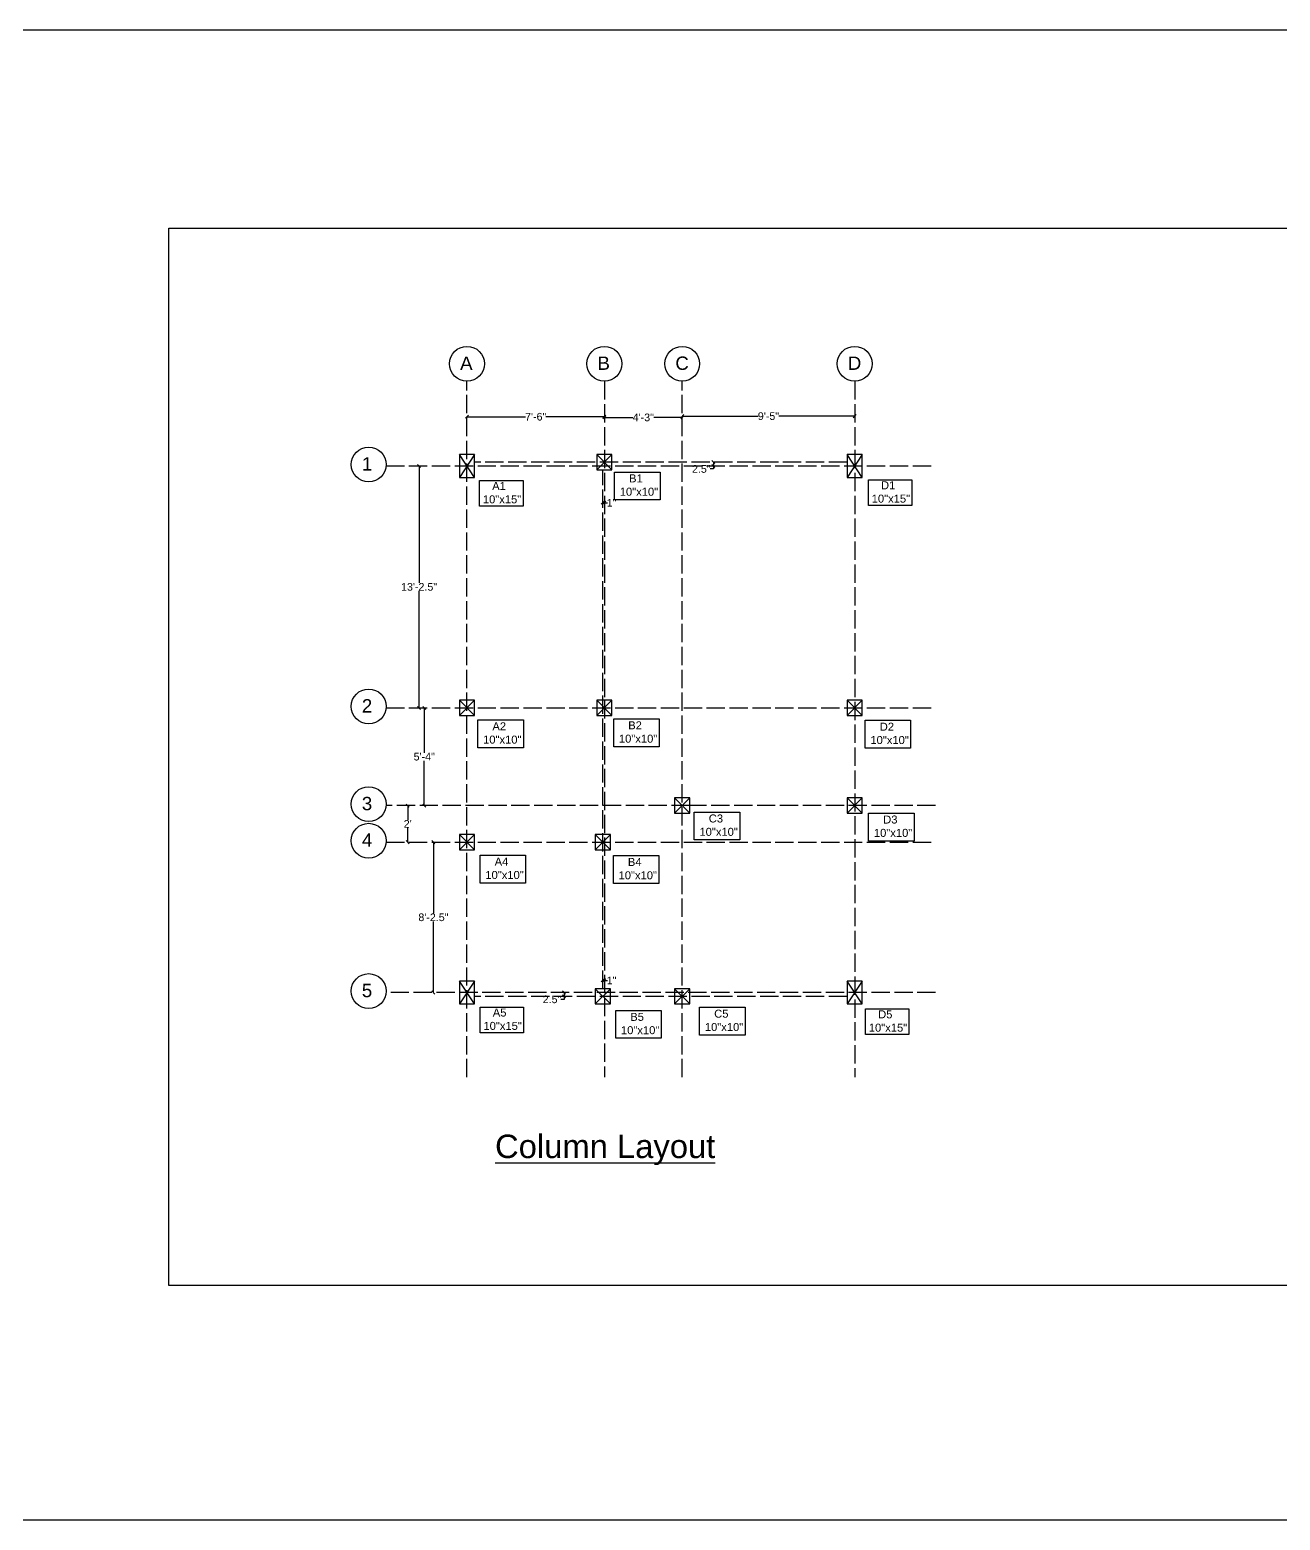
# Model space of a CAD drawing. Header units: inches. Extents: x -7575 to 10804, y -338 to 3076.
# Drawn here: x 2600 to 3419, y -338 to 638 of the extents above; entities that cross this region are included whole.
import ezdxf

# ---------------------------------------------------------------- set-up
doc = ezdxf.new("R2010")
doc.units = ezdxf.units.IN
doc.header["$MEASUREMENT"] = 0
doc.linetypes.add('ACAD_ISO02W100', pattern=[15, 12, -3])
doc.layers.get('0').update_dxf_attribs({"true_color": 0xfafafa})
doc.layers.add('W1', color=40, linetype='Continuous')
doc.styles.get("Standard").update_dxf_attribs({"font": 'arial.ttf'})
doc.dimstyles.get("Standard").update_dxf_attribs({"dimtxt": 5, "dimasz": 2, "dimexe": 0.18, "dimexo": 0.0625, "dimgap": 0.09, "dimtad": 0, "dimtih": 1, "dimtoh": 1, "dimdsep": 46, "dimlunit": 3, "dimtxsty": 'Standard', "dimblk": 'OBLIQUE', "dimcen": 2, "dimse1": 1, "dimse2": 1, "dimclrd": 3, "dimadec": 0, "dimazin": 0, "dimtfac": 1, "dimtofl": 0, "dimtmove": 0, "dimatfit": 3, "dimfxl": 1, "dimtolj": 1, "dimtzin": 0, "dimarcsym": 0})

# ---------------------------------------------------------------- blocks, each defined once
blk = doc.blocks.new('_Oblique')
at = {"color": 0, "linetype": 'ByBlock', "lineweight": -2}
blk.add_line((-0.5, -0.5), (0.5, 0.5), dxfattribs=at)
blk = doc.blocks.new('*D9')
at = {"color": 3, "lineweight": -2, "transparency": 16777216}
for p, q in [((2886, 384.7), (2924.28, 384.7)), ((2976, 384.7), (2937.71, 384.7))]:
    blk.add_line(p, q, dxfattribs=at)
at = {"layer": 'Defpoints', "color": 0, "transparency": 16777216}
for p in [(2886, 385.74), (2976, 385.74), (2976, 384.7)]:
    blk.add_point(p, dxfattribs=at)
at = {"color": 3, "lineweight": -2, "transparency": 16777216, "xscale": 2, "yscale": 2, "zscale": 2, "rotation": 180}
blk.add_blockref('_Oblique', (2886, 384.7), dxfattribs=at)
at = {"color": 3, "lineweight": -2, "transparency": 16777216, "xscale": 2, "yscale": 2, "zscale": 2}
blk.add_blockref('_Oblique', (2976, 384.7), dxfattribs=at)
at = {"color": 0, "transparency": 16777216, "insert": (2931, 384.7), "char_height": 5, "attachment_point": 5}
blk.add_mtext('\\A1;7\'-6"', dxfattribs=at)
blk = doc.blocks.new('*D10')
at = {"color": 3, "lineweight": -2, "transparency": 16777216}
for p, q in [((2976, 384.27), (2994.66, 384.27)), ((3027, 384.27), (3008.33, 384.27))]:
    blk.add_line(p, q, dxfattribs=at)
at = {"layer": 'Defpoints', "color": 0, "transparency": 16777216}
for p in [(2976, 381.75), (3027, 384.27), (3027, 379.03)]:
    blk.add_point(p, dxfattribs=at)
at = {"color": 3, "lineweight": -2, "transparency": 16777216, "xscale": 2, "yscale": 2, "zscale": 2, "rotation": 180}
blk.add_blockref('_Oblique', (2976, 384.27), dxfattribs=at)
at = {"color": 3, "lineweight": -2, "transparency": 16777216, "xscale": 2, "yscale": 2, "zscale": 2}
blk.add_blockref('_Oblique', (3027, 384.27), dxfattribs=at)
at = {"color": 0, "transparency": 16777216, "insert": (3001.5, 384.27), "char_height": 5, "attachment_point": 5}
blk.add_mtext('\\A1;4\'-3"', dxfattribs=at)
blk = doc.blocks.new('*D11')
at = {"color": 3, "lineweight": -2, "transparency": 16777216}
for p, q in [((3027, 385.11), (3076.76, 385.11)), ((3140, 385.11), (3090.23, 385.11))]:
    blk.add_line(p, q, dxfattribs=at)
at = {"layer": 'Defpoints', "color": 0, "transparency": 16777216}
for p in [(3140, 385.11), (3027, 379.03), (3140, 379.03)]:
    blk.add_point(p, dxfattribs=at)
at = {"color": 3, "lineweight": -2, "transparency": 16777216, "xscale": 2, "yscale": 2, "zscale": 2, "rotation": 180}
blk.add_blockref('_Oblique', (3027, 385.11), dxfattribs=at)
at = {"color": 3, "lineweight": -2, "transparency": 16777216, "xscale": 2, "yscale": 2, "zscale": 2}
blk.add_blockref('_Oblique', (3140, 385.11), dxfattribs=at)
at = {"color": 0, "transparency": 16777216, "insert": (3083.5, 385.11), "char_height": 5, "attachment_point": 5}
blk.add_mtext('\\A1;9\'-5"', dxfattribs=at)
blk = doc.blocks.new('*D12')
at = {"color": 3, "lineweight": -2, "transparency": 16777216}
for p, q in [((2975, 328.36), (2976, 328.36)), ((2976, 328.36), (2978, 328.36))]:
    blk.add_line(p, q, dxfattribs=at)
at = {"layer": 'Defpoints', "color": 0, "transparency": 16777216}
for p in [(2975, 328.26), (2976, 328.36), (2976, 328.26)]:
    blk.add_point(p, dxfattribs=at)
at = {"color": 3, "lineweight": -2, "transparency": 16777216, "xscale": 2, "yscale": 2, "zscale": 2, "rotation": 180}
blk.add_blockref('_Oblique', (2975, 328.36), dxfattribs=at)
at = {"color": 3, "lineweight": -2, "transparency": 16777216, "xscale": 2, "yscale": 2, "zscale": 2}
blk.add_blockref('_Oblique', (2976, 328.36), dxfattribs=at)
at = {"color": 0, "transparency": 16777216, "insert": (2980.72, 328.36), "char_height": 5, "attachment_point": 5}
blk.add_mtext('\\A1;1"', dxfattribs=at)
blk = doc.blocks.new('*D13')
at = {"color": 3, "lineweight": -2, "transparency": 16777216}
for p, q in [((2854.62, 352.49), (2854.62, 275.88)), ((2854.62, 193.99), (2854.62, 270.59))]:
    blk.add_line(p, q, dxfattribs=at)
at = {"layer": 'Defpoints', "color": 0, "transparency": 16777216}
for p in [(2858, 352.49), (2854.62, 193.99), (2858, 193.99)]:
    blk.add_point(p, dxfattribs=at)
at = {"color": 3, "lineweight": -2, "transparency": 16777216, "xscale": 2, "yscale": 2, "zscale": 2}
for p, rotation in [((2854.62, 352.49), 90), ((2854.62, 193.99), 270)]:
    blk.add_blockref('_Oblique', p, dxfattribs=dict(at, rotation=rotation))
at = {"color": 0, "transparency": 16777216, "insert": (2854.62, 273.24), "char_height": 5, "attachment_point": 5}
blk.add_mtext('\\A1;13\'-2.5"', dxfattribs=at)
blk = doc.blocks.new('*D14')
at = {"color": 3, "lineweight": -2, "transparency": 16777216}
for p, q in [((2858, 193.99), (2858, 164.62)), ((2858, 129.99), (2858, 159.36))]:
    blk.add_line(p, q, dxfattribs=at)
at = {"layer": 'Defpoints', "color": 0, "transparency": 16777216}
for p in [(2858, 193.99), (2858, 129.99), (2858, 129.99)]:
    blk.add_point(p, dxfattribs=at)
at = {"color": 3, "lineweight": -2, "transparency": 16777216, "xscale": 2, "yscale": 2, "zscale": 2}
for p, rotation in [((2858, 193.99), 90), ((2858, 129.99), 270)]:
    blk.add_blockref('_Oblique', p, dxfattribs=dict(at, rotation=rotation))
at = {"color": 0, "transparency": 16777216, "insert": (2858, 161.99), "char_height": 5, "attachment_point": 5}
blk.add_mtext('\\A1;5\'-4"', dxfattribs=at)
blk = doc.blocks.new('*D15')
at = {"color": 3, "lineweight": -2, "transparency": 16777216}
for p, q in [((2847.19, 129.99), (2847.19, 120.59)), ((2847.19, 105.99), (2847.19, 115.39))]:
    blk.add_line(p, q, dxfattribs=at)
at = {"layer": 'Defpoints', "color": 0, "transparency": 16777216}
for p in [(2847.19, 129.99), (2847.19, 105.99), (2847.19, 105.99)]:
    blk.add_point(p, dxfattribs=at)
at = {"color": 3, "lineweight": -2, "transparency": 16777216, "xscale": 2, "yscale": 2, "zscale": 2}
for p, rotation in [((2847.19, 129.99), 90), ((2847.19, 105.99), 270)]:
    blk.add_blockref('_Oblique', p, dxfattribs=dict(at, rotation=rotation))
at = {"color": 0, "transparency": 16777216, "insert": (2847.19, 117.99), "char_height": 5, "attachment_point": 5}
blk.add_mtext("\\A1;2'", dxfattribs=at)
blk = doc.blocks.new('*D16')
at = {"color": 3, "lineweight": -2, "transparency": 16777216}
for p, q in [((2864.01, 105.99), (2864.01, 59.38)), ((2864.01, 7.49), (2864.01, 54.1))]:
    blk.add_line(p, q, dxfattribs=at)
at = {"layer": 'Defpoints', "color": 0, "transparency": 16777216}
for p in [(2864.01, 105.99), (2864.01, 7.49), (2864.01, 7.49)]:
    blk.add_point(p, dxfattribs=at)
at = {"color": 3, "lineweight": -2, "transparency": 16777216, "xscale": 2, "yscale": 2, "zscale": 2}
for p, rotation in [((2864.01, 105.99), 90), ((2864.01, 7.49), 270)]:
    blk.add_blockref('_Oblique', p, dxfattribs=dict(at, rotation=rotation))
at = {"color": 0, "transparency": 16777216, "insert": (2864.01, 56.74), "char_height": 5, "attachment_point": 5}
blk.add_mtext('\\A1;8\'-2.5"', dxfattribs=at)
blk = doc.blocks.new('*D117')
at = {"color": 3, "linetype": 'ACAD_ISO02W100', "lineweight": -2, "transparency": 16777216}
for p, q in [((3047.4, 354.99), (3047.4, 352.49)), ((3047.4, 352.49), (3047.4, 350.49)), ((3047.4, 350.49), (3045.4, 350.49))]:
    blk.add_line(p, q, dxfattribs=at)
at = {"layer": 'Defpoints', "color": 0, "linetype": 'ACAD_ISO02W100', "transparency": 16777216}
for p in [(3045.9, 354.99), (3045.9, 352.49), (3047.4, 352.49)]:
    blk.add_point(p, dxfattribs=at)
at = {"color": 3, "linetype": 'ACAD_ISO02W100', "lineweight": -2, "transparency": 16777216, "xscale": 2, "yscale": 2, "zscale": 2}
for p, rotation in [((3047.4, 354.99), 90), ((3047.4, 352.49), 270)]:
    blk.add_blockref('_Oblique', p, dxfattribs=dict(at, rotation=rotation))
at = {"color": 0, "linetype": 'ACAD_ISO02W100', "transparency": 16777216, "insert": (3039.48, 350.49), "char_height": 5, "attachment_point": 5}
blk.add_mtext('\\A1;2.5"', dxfattribs=at)
blk = doc.blocks.new('*D118')
at = {"color": 3, "linetype": 'ACAD_ISO02W100', "lineweight": -2, "transparency": 16777216}
for p, q in [((2949.58, 2.99), (2947.58, 2.99)), ((2949.58, 7.49), (2949.58, 4.99)), ((2949.58, 4.99), (2949.58, 2.99))]:
    blk.add_line(p, q, dxfattribs=at)
at = {"layer": 'Defpoints', "color": 0, "linetype": 'ACAD_ISO02W100', "transparency": 16777216}
for p in [(2949.58, 7.49), (2949.58, 4.99), (2949.58, 4.99)]:
    blk.add_point(p, dxfattribs=at)
at = {"color": 3, "linetype": 'ACAD_ISO02W100', "lineweight": -2, "transparency": 16777216, "xscale": 2, "yscale": 2, "zscale": 2}
for p, rotation in [((2949.58, 7.49), 90), ((2949.58, 4.99), 270)]:
    blk.add_blockref('_Oblique', p, dxfattribs=dict(at, rotation=rotation))
at = {"color": 0, "linetype": 'ACAD_ISO02W100', "transparency": 16777216, "insert": (2941.67, 2.99), "char_height": 5, "attachment_point": 5}
blk.add_mtext('\\A1;2.5"', dxfattribs=at)
blk = doc.blocks.new('*D119')
at = {"color": 3, "linetype": 'ACAD_ISO02W100', "lineweight": -2, "transparency": 16777216}
for p, q in [((2975, 15.41), (2976, 15.41)), ((2976, 15.41), (2978, 15.41))]:
    blk.add_line(p, q, dxfattribs=at)
at = {"layer": 'Defpoints', "color": 0, "linetype": 'ACAD_ISO02W100', "transparency": 16777216}
for p in [(2975, 15.14), (2976, 15.41), (2976, 15.14)]:
    blk.add_point(p, dxfattribs=at)
at = {"color": 3, "linetype": 'ACAD_ISO02W100', "lineweight": -2, "transparency": 16777216, "xscale": 2, "yscale": 2, "zscale": 2, "rotation": 180}
blk.add_blockref('_Oblique', (2975, 15.41), dxfattribs=at)
at = {"color": 3, "linetype": 'ACAD_ISO02W100', "lineweight": -2, "transparency": 16777216, "xscale": 2, "yscale": 2, "zscale": 2}
blk.add_blockref('_Oblique', (2976, 15.41), dxfattribs=at)
at = {"color": 0, "linetype": 'ACAD_ISO02W100', "transparency": 16777216, "insert": (2980.72, 15.41), "char_height": 5, "attachment_point": 5}
blk.add_mtext('\\A1;1"', dxfattribs=at)

msp = doc.modelspace()

# ---------------------------------------------------------------- linework, layer by layer
at = {"linetype": 'ACAD_ISO02W100'}
for p, q in [((2885.996, -48.012), (2885.996, 407.988)), ((2975.996, 407.988), (2975.996, 198.988)), ((3026.996, -48.012), (3026.996, 407.988)), ((3139.996, 407.988), (3139.996, -48.012)), ((2832.996, 352.488), (3192.996, 352.488)), ((3134.996, 354.988), (2890.996, 354.988)), ((2974.996, 9.988), (2974.996, 349.988)), ((2975.996, 198.988), (2975.996, -48.012)), ((2832.996, 193.988), (3192.996, 193.988)), ((3031.996, 129.988), (2832.996, 129.988)), ((3192.996, 129.988), (3031.996, 129.988)), ((2832.996, 105.988), (3192.996, 105.988)), ((3192.996, 7.488), (2832.996, 7.488)), ((3134.996, 4.988), (2890.996, 4.988))]:
    msp.add_line(p, q, dxfattribs=at)
for points in [[(1702.502, 638.237), (5191.399, 638.237), (5191.399, -338.232), (1702.502, -338.232)], [(2690.608, 508.317), (5133.402, 508.317), (5133.402, -184.426), (2690.608, -184.426)]]:
    msp.add_lwpolyline(points, close=True)
at = {"color": 240, "true_color": 0xed1f24}
for points in [[(2982.66, 348.517), (3012.447, 348.517), (3012.447, 330.281), (2982.66, 330.281)], [(2893.125, 186.093), (2922.912, 186.093), (2922.912, 167.857), (2893.125, 167.857)], [(2982.092, 186.712), (3011.878, 186.712), (3011.878, 168.476), (2982.092, 168.476)], [(3146.866, 185.821), (3176.653, 185.821), (3176.653, 167.586), (3146.866, 167.586)], [(3034.862, 125.686), (3064.649, 125.686), (3064.649, 107.45), (3034.862, 107.45)], [(3149.143, 124.996), (3178.93, 124.996), (3178.93, 106.76), (3149.143, 106.76)], [(2894.6, 97.425), (2924.387, 97.425), (2924.387, 79.189), (2894.6, 79.189)], [(2981.876, 97.2), (3011.663, 97.2), (3011.663, 78.964), (2981.876, 78.964)], [(2983.44, -4.272), (3013.227, -4.272), (3013.227, -22.508), (2983.44, -22.508)], [(3038.406, -2.2), (3068.193, -2.2), (3068.193, -20.436), (3038.406, -20.436)]]:
    msp.add_lwpolyline(points, close=True, dxfattribs=at)
for centre in [(2885.996, 419.416), (2975.996, 419.416), (3026.996, 419.416), (3139.996, 419.416), (2821.607, 353.418), (2821.607, 194.918), (2821.607, 130.918), (2821.607, 106.918), (2821.607, 8.418)]:
    msp.add_circle(centre, 11.428)
at = {"layer": 'W1', "color": 132, "true_color": 0x20d9be}
for p, q in [((2890.996, 359.988), (2880.996, 344.988)), ((2890.996, 344.988), (2880.996, 359.988)), ((3144.996, 359.988), (3134.996, 344.988)), ((3144.996, 344.988), (3134.996, 359.988)), ((2890.996, 14.988), (2880.996, -0.012)), ((2890.996, -0.012), (2880.996, 14.988)), ((3144.996, 14.988), (3134.996, -0.012)), ((3144.996, -0.012), (3134.996, 14.988))]:
    msp.add_line(p, q, dxfattribs=at)
at = {"layer": 'W1', "color": 1}
for p, q in [((2970.996, 349.988), (2980.996, 359.988)), ((2980.996, 349.988), (2970.996, 359.988)), ((2880.996, 188.988), (2890.996, 198.988)), ((2890.996, 188.988), (2880.996, 198.988)), ((2970.996, 188.988), (2980.996, 198.988)), ((2980.996, 188.988), (2970.996, 198.988)), ((3134.996, 188.988), (3144.996, 198.988)), ((3144.996, 188.988), (3134.996, 198.988)), ((3021.996, 124.988), (3031.996, 134.988)), ((3031.996, 124.988), (3021.996, 134.988)), ((3134.996, 124.988), (3144.996, 134.988)), ((3144.996, 124.988), (3134.996, 134.988)), ((2880.996, 100.988), (2890.996, 110.988)), ((2890.996, 100.988), (2880.996, 110.988)), ((2969.996, 100.988), (2979.996, 110.988)), ((2979.996, 100.988), (2969.996, 110.988)), ((2969.996, -0.012), (2979.996, 9.988)), ((2979.996, -0.012), (2969.996, 9.988)), ((3021.996, -0.012), (3031.996, 9.988)), ((3031.996, -0.012), (3021.996, 9.988))]:
    msp.add_line(p, q, dxfattribs=at)
at = {"layer": 'W1', "color": 132, "true_color": 0x20d9be}
for points in [[(2880.996, 344.988), (2890.996, 344.988), (2890.996, 359.988), (2880.996, 359.988)], [(3134.996, 344.988), (3144.996, 344.988), (3144.996, 359.988), (3134.996, 359.988)], [(2894.276, 342.965), (2922.704, 342.965), (2922.704, 326.124), (2894.276, 326.124)], [(3149.008, 343.416), (3177.436, 343.416), (3177.436, 326.575), (3149.008, 326.575)], [(2880.996, -0.012), (2890.996, -0.012), (2890.996, 14.988), (2880.996, 14.988)], [(3134.996, -0.012), (3144.996, -0.012), (3144.996, 14.988), (3134.996, 14.988)], [(2894.661, -2.026), (2923.089, -2.026), (2923.089, -18.867), (2894.661, -18.867)], [(3147.12, -3.198), (3175.548, -3.198), (3175.548, -20.039), (3147.12, -20.039)]]:
    msp.add_lwpolyline(points, close=True, dxfattribs=at)
at = {"layer": 'W1', "color": 1}
for points in [[(2970.996, 349.988), (2980.996, 349.988), (2980.996, 359.988), (2970.996, 359.988)], [(2880.996, 188.988), (2890.996, 188.988), (2890.996, 198.988), (2880.996, 198.988)], [(2970.996, 188.988), (2980.996, 188.988), (2980.996, 198.988), (2970.996, 198.988)], [(3134.996, 188.988), (3144.996, 188.988), (3144.996, 198.988), (3134.996, 198.988)], [(3021.996, 124.988), (3031.996, 124.988), (3031.996, 134.988), (3021.996, 134.988)], [(3134.996, 124.988), (3144.996, 124.988), (3144.996, 134.988), (3134.996, 134.988)], [(2880.996, 100.988), (2890.996, 100.988), (2890.996, 110.988), (2880.996, 110.988)], [(2969.996, 100.988), (2979.996, 100.988), (2979.996, 110.988), (2969.996, 110.988)], [(2969.996, -0.012), (2979.996, -0.012), (2979.996, 9.988), (2969.996, 9.988)], [(3021.996, -0.012), (3031.996, -0.012), (3031.996, 9.988), (3021.996, 9.988)]]:
    msp.add_lwpolyline(points, close=True, dxfattribs=at)

# ---------------------------------------------------------------- texts
at = {"attachment_point": 1}
for s, width, gutter_width, insert, char_height in [('A', 6366.94365, 109.2, (2881.505, 424.18), 8.736), ('B', 6366.94365, 109.2, (2971.505, 424.18), 8.736), ('C', 6366.94365, 109.2, (3022.505, 424.18), 8.736), ('D', 6366.94365, 109.2, (3135.505, 424.18), 8.736), ('1', 6366.94365, 109.2, (2817.115, 358.182), 8.736), ('2', 6366.94365, 109.2, (2817.115, 199.682), 8.736), ('3', 6366.94365, 109.2, (2817.115, 135.682), 8.736), ('4', 6366.94365, 109.2, (2817.115, 111.682), 8.736), ('5', 6366.94365, 109.2, (2817.115, 13.182), 8.736), ('{\\LColumn Layout}', 18892.24403, 76.8, (2904.375, -85.617), 15.36)]:
    msp.add_mtext_dynamic_manual_height_columns(s, width=width, gutter_width=gutter_width, heights=[0], dxfattribs=dict(at, insert=insert, char_height=char_height))
at = {"color": 240, "true_color": 0xed1f24, "char_height": 5.2416, "attachment_point": 1}
for s, insert in [('   B1\\P10"x10"', (2986.083, 346.966)), ('   A2\\P10"x10"', (2896.548, 184.542)), ('   B2\\P10"x10"', (2985.514, 185.161)), ('   D2\\P10"x10"', (3150.289, 184.271)), ('   C3\\P10"x10"', (3038.285, 124.135)), ('   D3\\P10"x10"', (3152.566, 123.446)), ('   A4\\P10"x10"', (2898.023, 95.874)), ('   B4\\P10"x10"', (2985.299, 95.649)), ('   B5\\P10"x10"', (2986.863, -5.823)), ('   C5\\P10"x10"', (3041.829, -3.75))]:
    msp.add_mtext_dynamic_manual_height_columns(s, width=6366.94365, gutter_width=109.2, heights=[0], dxfattribs=dict(at, insert=insert))
at = {"layer": 'W1', "color": 132, "true_color": 0x20d9be, "char_height": 5.2416, "attachment_point": 1}
for s, insert in [('   A1\\P10"x15"', (2896.4, 341.983)), ('   D1\\P10"x15"', (3151.132, 342.435)), ('   A5\\P10"x15"', (2896.785, -3.008)), ('   D5\\P10"x15"', (3149.245, -4.18))]:
    msp.add_mtext_dynamic_manual_height_columns(s, width=3820.16619, gutter_width=65.52, heights=[0], dxfattribs=dict(at, insert=insert))

# ---------------------------------------------------------------- dimensions: what is measured, and where the dimension line sits
for base, p1, p2, picture, middle in [((2975.996, 384.696), (2885.996, 385.743), (2975.996, 385.743), '*D9', (2930.996, 384.696)), ((3026.996, 384.269), (2975.996, 381.752), (3026.996, 379.026), '*D10', (3001.496, 384.269)), ((3139.996, 385.107), (3026.996, 379.026), (3139.996, 379.026), '*D11', (3083.496, 385.107)), ((2975.996, 328.362), (2974.996, 328.261), (2975.996, 328.261), '*D12', (2980.724, 328.362))]:
    dim = msp.add_linear_dim(base=base, p1=p1, p2=p2, dimstyle='Standard')
    dim.commit()
    dim.dimension.update_dxf_attribs({"geometry": picture, "text_midpoint": middle})
for base, p1, p2, picture, middle in [((2854.62, 193.988), (2858.001, 352.488), (2858.001, 193.988), '*D13', (2854.62, 273.238)), ((2858.001, 129.988), (2858.001, 193.988), (2858.001, 129.988), '*D14', (2858.001, 161.988)), ((2847.194, 105.988), (2847.194, 129.988), (2847.194, 105.988), '*D15', (2847.194, 117.988)), ((2864.009, 7.488), (2864.009, 105.988), (2864.009, 7.488), '*D16', (2864.009, 56.738))]:
    dim = msp.add_linear_dim(base=base, p1=p1, p2=p2, angle=90, dimstyle='Standard')
    dim.commit()
    dim.dimension.update_dxf_attribs({"geometry": picture, "text_midpoint": middle})
at = {"linetype": 'ACAD_ISO02W100'}
for base, p1, p2, picture, middle in [((3047.399, 352.488), (3045.901, 354.988), (3045.901, 352.488), '*D117', (3039.48, 350.488)), ((2949.585, 4.988), (2949.585, 7.488), (2949.585, 4.988), '*D118', (2941.666, 2.988))]:
    dim = msp.add_linear_dim(base=base, p1=p1, p2=p2, angle=90, dimstyle='Standard', dxfattribs=at)
    dim.commit()
    dim.dimension.update_dxf_attribs({"geometry": picture, "text_midpoint": middle})
dim = msp.add_linear_dim(base=(2975.996, 15.414), p1=(2974.996, 15.143), p2=(2975.996, 15.143), dimstyle='Standard', dxfattribs=at)
dim.commit()
dim.dimension.update_dxf_attribs({"geometry": '*D119', "text_midpoint": (2980.724, 15.414)})

doc.saveas('drawing.dxf')
